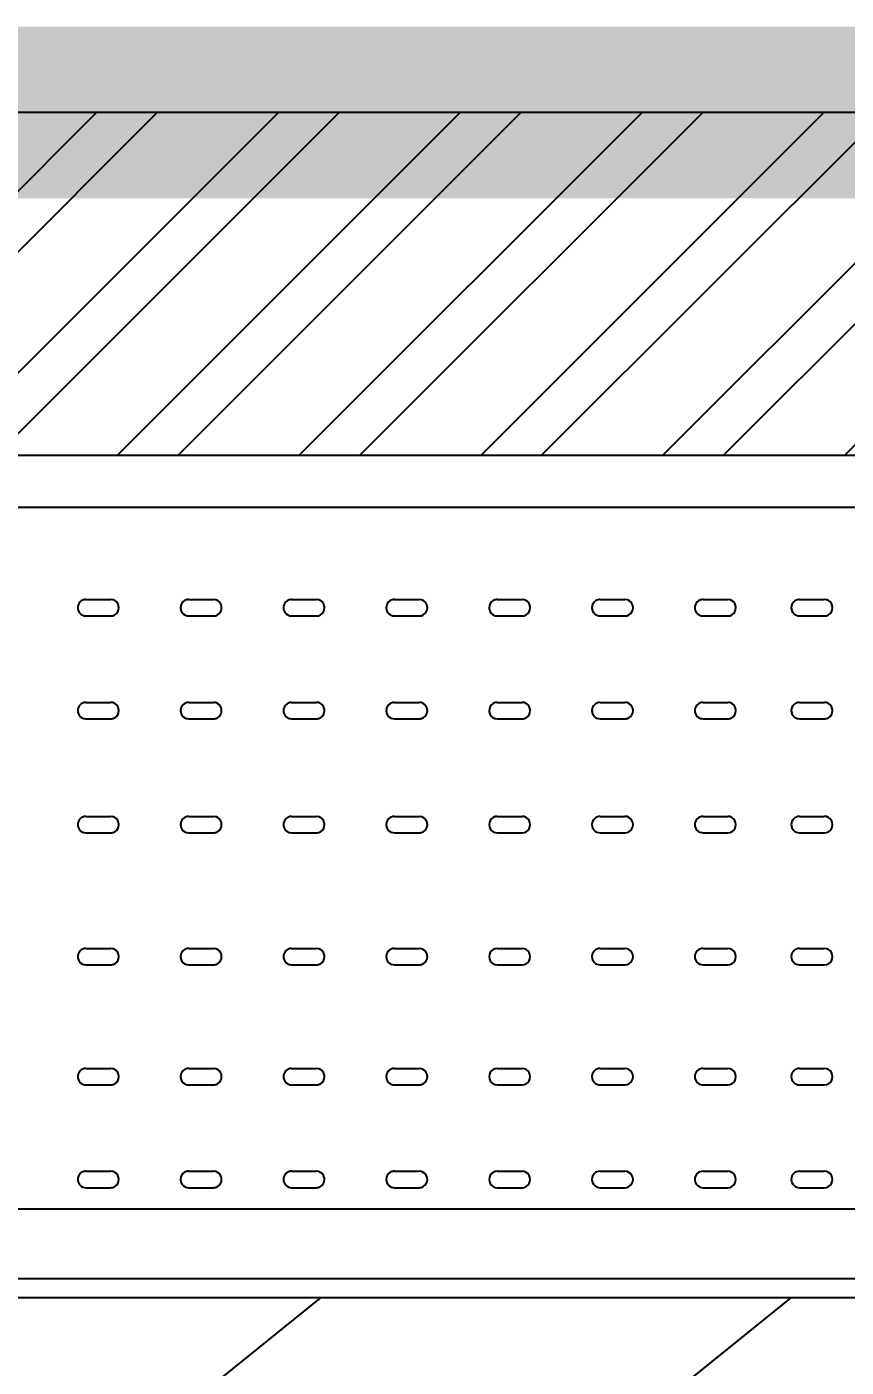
# Model space of a CAD drawing. Extents: x -2975 to 7327, y -1166 to 1029.
# Drawn here: x 397.4 to 445.2, y 864.5 to 942.7 of the extents above; entities that cross this region are included whole.
import ezdxf

# ---------------------------------------------------------------- set-up
doc = ezdxf.new("R2010")
doc.units = 0
doc.header["$PDMODE"] = 34
doc.linetypes.add('XR-Mince$0$Anchor Stor (Ground Floor Plan ) Xref$2$Retail Building ( Ground Floor ) Xref$0$HIDDEN', pattern=[0.375, 0.25, -0.125])
doc.linetypes.add('XR-Mince$0$LOWER LEVEL GROUND FLOOR$0$DASHDOT', pattern=[25.4, 12.7, -6.35, 0, -6.35])
for name, color, linetype in [('E-TEXT-LIGHTING', 7, 'Continuous'), ('HVAC Duct', 5, 'Continuous'), ('M-FIRE FIGHTING-2 INCH', 1, 'Continuous'), ('M-HVAC-BLUE', 5, 'Continuous'), ('XR-Mince$0$D2-03-04 PLAN$0$A-SECT-004L', 8, 'Continuous'), ('XR-Mince$0$EQUIPMENT', 15, 'Continuous'), ('XR-Mince$0$EQUIPMENTS', 15, 'Continuous'), ('XR-Mince$0$fur dashed', 15, 'XR-Mince$0$Anchor Stor (Ground Floor Plan ) Xref$2$Retail Building ( Ground Floor ) Xref$0$HIDDEN'), ('XR-Mince$0$hatch-wall', 8, 'Continuous'), ('XR-Mince$0$lease line', 8, 'Continuous'), ('XR-Mince$0$TAXT', 8, 'Continuous')]:
    doc.layers.add(name, color=color, linetype=linetype)
doc.styles.get("Standard").update_dxf_attribs({"font": 'arial.ttf'})
doc.dimstyles.new('ISO-25', dxfattribs={"dimtxt": 10, "dimasz": 2.5, "dimexe": 1.25, "dimexo": 0.625, "dimtad": 0, "dimtxsty": 'Standard', "dimcen": 2.5, "dimadec": 0, "dimazin": 0, "dimtfac": 1, "dimtix": 1, "dimtmove": 0, "dimatfit": 3, "dimfxl": 1, "dimarcsym": 0})

# ---------------------------------------------------------------- blocks, each defined once
blk = doc.blocks.new('XR-Mince$0$A$C27630E02')
at = {"layer": 'XR-Mince$0$EQUIPMENT'}
for p, q in [((0, 1.2), (0, 0)), ((0.45, 1.2), (0.45, 0)), ((0.05382, 0.52513), (0.05382, 0.51073)), ((0.05382, 0.52513), (0.05382, 0.51073)), ((0.06342, 0.52513), (0.06342, 0.51073)), ((0.06342, 0.52513), (0.06342, 0.51073)), ((0.11382, 0.52513), (0.11382, 0.51073)), ((0.11382, 0.52513), (0.11382, 0.51073)), ((0.12342, 0.52513), (0.12342, 0.51073)), ((0.12342, 0.52513), (0.12342, 0.51073)), ((0.18035, 0.52513), (0.18035, 0.51073)), ((0.18035, 0.52513), (0.18035, 0.51073)), ((0.18995, 0.52513), (0.18995, 0.51073)), ((0.18995, 0.52513), (0.18995, 0.51073)), ((0.25738, 0.52513), (0.25738, 0.51073)), ((0.25738, 0.52513), (0.25738, 0.51073)), ((0.26698, 0.52513), (0.26698, 0.51073)), ((0.26698, 0.52513), (0.26698, 0.51073)), ((0.32742, 0.52513), (0.32742, 0.51073)), ((0.32742, 0.52513), (0.32742, 0.51073)), ((0.33702, 0.52513), (0.33702, 0.51073)), ((0.33702, 0.52513), (0.33702, 0.51073)), ((0.38742, 0.52513), (0.38742, 0.51073)), ((0.38742, 0.52513), (0.38742, 0.51073)), ((0.39702, 0.52513), (0.39702, 0.51073)), ((0.39702, 0.52513), (0.39702, 0.51073)), ((0.05382, 0.46513), (0.05382, 0.45073)), ((0.05382, 0.46513), (0.05382, 0.45073)), ((0.06342, 0.46513), (0.06342, 0.45073)), ((0.06342, 0.46513), (0.06342, 0.45073)), ((0.11382, 0.46513), (0.11382, 0.45073)), ((0.11382, 0.46513), (0.11382, 0.45073)), ((0.12342, 0.46513), (0.12342, 0.45073)), ((0.12342, 0.46513), (0.12342, 0.45073)), ((0.18035, 0.46513), (0.18035, 0.45073)), ((0.18035, 0.46513), (0.18035, 0.45073)), ((0.18995, 0.46513), (0.18995, 0.45073)), ((0.18995, 0.46513), (0.18995, 0.45073)), ((0.25738, 0.46513), (0.25738, 0.45073)), ((0.25738, 0.46513), (0.25738, 0.45073)), ((0.26698, 0.46513), (0.26698, 0.45073)), ((0.26698, 0.46513), (0.26698, 0.45073)), ((0.32742, 0.46513), (0.32742, 0.45073)), ((0.32742, 0.46513), (0.32742, 0.45073)), ((0.33702, 0.46513), (0.33702, 0.45073)), ((0.33702, 0.46513), (0.33702, 0.45073)), ((0.38742, 0.46513), (0.38742, 0.45073)), ((0.38742, 0.46513), (0.38742, 0.45073)), ((0.39702, 0.46513), (0.39702, 0.45073)), ((0.39702, 0.46513), (0.39702, 0.45073)), ((0.05382, 0.40513), (0.05382, 0.39073)), ((0.05382, 0.40513), (0.05382, 0.39073)), ((0.06342, 0.40513), (0.06342, 0.39073)), ((0.06342, 0.40513), (0.06342, 0.39073)), ((0.11382, 0.40513), (0.11382, 0.39073)), ((0.11382, 0.40513), (0.11382, 0.39073)), ((0.12342, 0.40513), (0.12342, 0.39073)), ((0.12342, 0.40513), (0.12342, 0.39073)), ((0.18035, 0.40513), (0.18035, 0.39073)), ((0.18035, 0.40513), (0.18035, 0.39073)), ((0.18995, 0.40513), (0.18995, 0.39073)), ((0.18995, 0.40513), (0.18995, 0.39073)), ((0.25738, 0.40513), (0.25738, 0.39073)), ((0.25738, 0.40513), (0.25738, 0.39073)), ((0.26698, 0.40513), (0.26698, 0.39073)), ((0.26698, 0.40513), (0.26698, 0.39073)), ((0.32742, 0.40513), (0.32742, 0.39073)), ((0.32742, 0.40513), (0.32742, 0.39073)), ((0.33702, 0.40513), (0.33702, 0.39073)), ((0.33702, 0.40513), (0.33702, 0.39073)), ((0.38742, 0.40513), (0.38742, 0.39073)), ((0.38742, 0.40513), (0.38742, 0.39073)), ((0.39702, 0.40513), (0.39702, 0.39073)), ((0.39702, 0.40513), (0.39702, 0.39073)), ((0.05382, 0.34513), (0.05382, 0.33073)), ((0.06342, 0.34513), (0.06342, 0.33073)), ((0.11382, 0.34513), (0.11382, 0.33073)), ((0.12342, 0.34513), (0.12342, 0.33073)), ((0.18035, 0.34513), (0.18035, 0.33073)), ((0.18995, 0.34513), (0.18995, 0.33073)), ((0.25738, 0.34513), (0.25738, 0.33073)), ((0.26698, 0.34513), (0.26698, 0.33073)), ((0.32742, 0.34513), (0.32742, 0.33073)), ((0.33702, 0.34513), (0.33702, 0.33073)), ((0.38742, 0.34513), (0.38742, 0.33073)), ((0.39702, 0.34513), (0.39702, 0.33073)), ((0.05382, 0.28513), (0.05382, 0.27073)), ((0.06342, 0.28513), (0.06342, 0.27073)), ((0.11382, 0.28513), (0.11382, 0.27073)), ((0.12342, 0.28513), (0.12342, 0.27073)), ((0.18035, 0.28513), (0.18035, 0.27073)), ((0.18995, 0.28513), (0.18995, 0.27073)), ((0.25738, 0.28513), (0.25738, 0.27073)), ((0.26698, 0.28513), (0.26698, 0.27073)), ((0.32742, 0.28513), (0.32742, 0.27073)), ((0.33702, 0.28513), (0.33702, 0.27073)), ((0.38742, 0.28513), (0.38742, 0.27073)), ((0.39702, 0.28513), (0.39702, 0.27073)), ((0.05382, 0.22513), (0.05382, 0.21073)), ((0.06342, 0.22513), (0.06342, 0.21073)), ((0.11382, 0.22513), (0.11382, 0.21073)), ((0.12342, 0.22513), (0.12342, 0.21073)), ((0.18035, 0.22513), (0.18035, 0.21073)), ((0.18995, 0.22513), (0.18995, 0.21073)), ((0.25738, 0.22513), (0.25738, 0.21073)), ((0.26698, 0.22513), (0.26698, 0.21073)), ((0.32742, 0.22513), (0.32742, 0.21073)), ((0.33702, 0.22513), (0.33702, 0.21073)), ((0.38742, 0.22513), (0.38742, 0.21073)), ((0.39702, 0.22513), (0.39702, 0.21073)), ((0.05382, 0.16513), (0.05382, 0.15073)), ((0.06342, 0.16513), (0.06342, 0.15073)), ((0.11382, 0.16513), (0.11382, 0.15073)), ((0.12342, 0.16513), (0.12342, 0.15073)), ((0.18035, 0.16513), (0.18035, 0.15073)), ((0.18995, 0.16513), (0.18995, 0.15073)), ((0.25738, 0.16513), (0.25738, 0.15073)), ((0.26698, 0.16513), (0.26698, 0.15073)), ((0.32742, 0.16513), (0.32742, 0.15073)), ((0.33702, 0.16513), (0.33702, 0.15073)), ((0.38742, 0.16513), (0.38742, 0.15073)), ((0.39702, 0.16513), (0.39702, 0.15073)), ((0.05382, 0.10883), (0.05382, 0.09443)), ((0.06342, 0.10883), (0.06342, 0.09443)), ((0.11382, 0.10883), (0.11382, 0.09443)), ((0.12342, 0.10883), (0.12342, 0.09443)), ((0.18035, 0.10883), (0.18035, 0.09443)), ((0.18995, 0.10883), (0.18995, 0.09443)), ((0.25738, 0.10883), (0.25738, 0.09443)), ((0.26698, 0.10883), (0.26698, 0.09443)), ((0.32742, 0.10883), (0.32742, 0.09443)), ((0.33702, 0.10883), (0.33702, 0.09443)), ((0.38742, 0.10883), (0.38742, 0.09443)), ((0.39702, 0.10883), (0.39702, 0.09443))]:
    blk.add_line(p, q, dxfattribs=at)
at = {"layer": 'XR-Mince$0$EQUIPMENT', "extrusion": (0, 0, -1)}
for centre, major_axis, start_param, end_param in [((0.05862, 0.52513), (0.00339, 0.00339), 3.926991, 7.068583), ((0.05862, 0.52513), (0.00339, 0.00339), 3.926991, 7.068583), ((0.11862, 0.52513), (0.00339, 0.00339), 3.926991, 7.068583), ((0.11862, 0.52513), (0.00339, 0.00339), 3.926991, 7.068583), ((0.18515, 0.52513), (0.00339, 0.00339), 3.926991, 7.068583), ((0.18515, 0.52513), (0.00339, 0.00339), 3.926991, 7.068583), ((0.26218, 0.52513), (0.00339, 0.00339), 3.926991, 7.068583), ((0.26218, 0.52513), (0.00339, 0.00339), 3.926991, 7.068583), ((0.33222, 0.52513), (0.00339, 0.00339), 3.926991, 7.068583), ((0.33222, 0.52513), (0.00339, 0.00339), 3.926991, 7.068583), ((0.39222, 0.52513), (0.00339, 0.00339), 3.926991, 7.068583), ((0.39222, 0.52513), (0.00339, 0.00339), 3.926991, 7.068583), ((0.05862, 0.51073), (-0.00339, 0.00339), 2.356194, 5.497787), ((0.05862, 0.51073), (-0.00339, 0.00339), 2.356194, 5.497787), ((0.11862, 0.51073), (-0.00339, 0.00339), 2.356194, 5.497787), ((0.11862, 0.51073), (-0.00339, 0.00339), 2.356194, 5.497787), ((0.18515, 0.51073), (-0.00339, 0.00339), 2.356194, 5.497787), ((0.18515, 0.51073), (-0.00339, 0.00339), 2.356194, 5.497787), ((0.26218, 0.51073), (-0.00339, 0.00339), 2.356194, 5.497787), ((0.26218, 0.51073), (-0.00339, 0.00339), 2.356194, 5.497787), ((0.33222, 0.51073), (-0.00339, 0.00339), 2.356194, 5.497787), ((0.33222, 0.51073), (-0.00339, 0.00339), 2.356194, 5.497787), ((0.39222, 0.51073), (-0.00339, 0.00339), 2.356194, 5.497787), ((0.39222, 0.51073), (-0.00339, 0.00339), 2.356194, 5.497787), ((0.05862, 0.46513), (0.00339, 0.00339), 3.926991, 7.068583), ((0.05862, 0.46513), (0.00339, 0.00339), 3.926991, 7.068583), ((0.11862, 0.46513), (0.00339, 0.00339), 3.926991, 7.068583), ((0.11862, 0.46513), (0.00339, 0.00339), 3.926991, 7.068583), ((0.18515, 0.46513), (0.00339, 0.00339), 3.926991, 7.068583), ((0.18515, 0.46513), (0.00339, 0.00339), 3.926991, 7.068583), ((0.26218, 0.46513), (0.00339, 0.00339), 3.926991, 7.068583), ((0.26218, 0.46513), (0.00339, 0.00339), 3.926991, 7.068583), ((0.33222, 0.46513), (0.00339, 0.00339), 3.926991, 7.068583), ((0.33222, 0.46513), (0.00339, 0.00339), 3.926991, 7.068583), ((0.39222, 0.46513), (0.00339, 0.00339), 3.926991, 7.068583), ((0.39222, 0.46513), (0.00339, 0.00339), 3.926991, 7.068583), ((0.05862, 0.45073), (-0.00339, 0.00339), 2.356194, 5.497787), ((0.05862, 0.45073), (-0.00339, 0.00339), 2.356194, 5.497787), ((0.11862, 0.45073), (-0.00339, 0.00339), 2.356194, 5.497787), ((0.11862, 0.45073), (-0.00339, 0.00339), 2.356194, 5.497787), ((0.18515, 0.45073), (-0.00339, 0.00339), 2.356194, 5.497787), ((0.18515, 0.45073), (-0.00339, 0.00339), 2.356194, 5.497787), ((0.26218, 0.45073), (-0.00339, 0.00339), 2.356194, 5.497787), ((0.26218, 0.45073), (-0.00339, 0.00339), 2.356194, 5.497787), ((0.33222, 0.45073), (-0.00339, 0.00339), 2.356194, 5.497787), ((0.33222, 0.45073), (-0.00339, 0.00339), 2.356194, 5.497787), ((0.39222, 0.45073), (-0.00339, 0.00339), 2.356194, 5.497787), ((0.39222, 0.45073), (-0.00339, 0.00339), 2.356194, 5.497787), ((0.05862, 0.40513), (0.00339, 0.00339), 3.926991, 7.068583), ((0.05862, 0.40513), (0.00339, 0.00339), 3.926991, 7.068583), ((0.11862, 0.40513), (0.00339, 0.00339), 3.926991, 7.068583), ((0.11862, 0.40513), (0.00339, 0.00339), 3.926991, 7.068583), ((0.18515, 0.40513), (0.00339, 0.00339), 3.926991, 7.068583), ((0.18515, 0.40513), (0.00339, 0.00339), 3.926991, 7.068583), ((0.26218, 0.40513), (0.00339, 0.00339), 3.926991, 7.068583), ((0.26218, 0.40513), (0.00339, 0.00339), 3.926991, 7.068583), ((0.33222, 0.40513), (0.00339, 0.00339), 3.926991, 7.068583), ((0.33222, 0.40513), (0.00339, 0.00339), 3.926991, 7.068583), ((0.39222, 0.40513), (0.00339, 0.00339), 3.926991, 7.068583), ((0.39222, 0.40513), (0.00339, 0.00339), 3.926991, 7.068583), ((0.05862, 0.39073), (0.00339, 0.00339), 0.785398, 3.926991), ((0.05862, 0.39073), (0.00339, 0.00339), 0.785398, 3.926991), ((0.11862, 0.39073), (0.00339, 0.00339), 0.785398, 3.926991), ((0.11862, 0.39073), (0.00339, 0.00339), 0.785398, 3.926991), ((0.18515, 0.39073), (0.00339, 0.00339), 0.785398, 3.926991), ((0.18515, 0.39073), (0.00339, 0.00339), 0.785398, 3.926991), ((0.26218, 0.39073), (0.00339, 0.00339), 0.785398, 3.926991), ((0.26218, 0.39073), (0.00339, 0.00339), 0.785398, 3.926991), ((0.33222, 0.39073), (0.00339, 0.00339), 0.785398, 3.926991), ((0.33222, 0.39073), (0.00339, 0.00339), 0.785398, 3.926991), ((0.39222, 0.39073), (0.00339, 0.00339), 0.785398, 3.926991), ((0.39222, 0.39073), (0.00339, 0.00339), 0.785398, 3.926991), ((0.05862, 0.34513), (0.00339, 0.00339), 3.926991, 7.068583), ((0.11862, 0.34513), (0.00339, 0.00339), 3.926991, 7.068583), ((0.18515, 0.34513), (0.00339, 0.00339), 3.926991, 7.068583), ((0.26218, 0.34513), (0.00339, 0.00339), 3.926991, 7.068583), ((0.33222, 0.34513), (0.00339, 0.00339), 3.926991, 7.068583), ((0.39222, 0.34513), (0.00339, 0.00339), 3.926991, 7.068583), ((0.05862, 0.33073), (0.00339, 0.00339), 0.785398, 3.926991), ((0.11862, 0.33073), (0.00339, 0.00339), 0.785398, 3.926991), ((0.18515, 0.33073), (0.00339, 0.00339), 0.785398, 3.926991), ((0.26218, 0.33073), (0.00339, 0.00339), 0.785398, 3.926991), ((0.33222, 0.33073), (0.00339, 0.00339), 0.785398, 3.926991), ((0.39222, 0.33073), (0.00339, 0.00339), 0.785398, 3.926991), ((0.05862, 0.28513), (-0.00339, 0.00339), 5.497787, 8.63938), ((0.11862, 0.28513), (-0.00339, 0.00339), 5.497787, 8.63938), ((0.18515, 0.28513), (-0.00339, 0.00339), 5.497787, 8.63938), ((0.26218, 0.28513), (-0.00339, 0.00339), 5.497787, 8.63938), ((0.33222, 0.28513), (-0.00339, 0.00339), 5.497787, 8.63938), ((0.39222, 0.28513), (-0.00339, 0.00339), 5.497787, 8.63938), ((0.05862, 0.27073), (-0.00339, 0.00339), 2.356194, 5.497787), ((0.11862, 0.27073), (-0.00339, 0.00339), 2.356194, 5.497787), ((0.18515, 0.27073), (-0.00339, 0.00339), 2.356194, 5.497787), ((0.26218, 0.27073), (-0.00339, 0.00339), 2.356194, 5.497787), ((0.33222, 0.27073), (-0.00339, 0.00339), 2.356194, 5.497787), ((0.39222, 0.27073), (-0.00339, 0.00339), 2.356194, 5.497787), ((0.05862, 0.22513), (0.00339, 0.00339), 3.926991, 7.068583), ((0.11862, 0.22513), (0.00339, 0.00339), 3.926991, 7.068583), ((0.18515, 0.22513), (0.00339, 0.00339), 3.926991, 7.068583), ((0.26218, 0.22513), (0.00339, 0.00339), 3.926991, 7.068583), ((0.33222, 0.22513), (0.00339, 0.00339), 3.926991, 7.068583), ((0.39222, 0.22513), (0.00339, 0.00339), 3.926991, 7.068583), ((0.05862, 0.21073), (0.00339, 0.00339), 0.785398, 3.926991), ((0.11862, 0.21073), (0.00339, 0.00339), 0.785398, 3.926991), ((0.18515, 0.21073), (0.00339, 0.00339), 0.785398, 3.926991), ((0.26218, 0.21073), (0.00339, 0.00339), 0.785398, 3.926991), ((0.33222, 0.21073), (0.00339, 0.00339), 0.785398, 3.926991), ((0.39222, 0.21073), (0.00339, 0.00339), 0.785398, 3.926991), ((0.05862, 0.16513), (0.00339, 0.00339), 3.926991, 7.068583), ((0.11862, 0.16513), (0.00339, 0.00339), 3.926991, 7.068583), ((0.18515, 0.16513), (0.00339, 0.00339), 3.926991, 7.068583), ((0.26218, 0.16513), (0.00339, 0.00339), 3.926991, 7.068583), ((0.33222, 0.16513), (0.00339, 0.00339), 3.926991, 7.068583), ((0.39222, 0.16513), (0.00339, 0.00339), 3.926991, 7.068583), ((0.05862, 0.15073), (0.00339, 0.00339), 0.785398, 3.926991), ((0.11862, 0.15073), (0.00339, 0.00339), 0.785398, 3.926991), ((0.18515, 0.15073), (0.00339, 0.00339), 0.785398, 3.926991), ((0.26218, 0.15073), (0.00339, 0.00339), 0.785398, 3.926991), ((0.33222, 0.15073), (0.00339, 0.00339), 0.785398, 3.926991), ((0.39222, 0.15073), (0.00339, 0.00339), 0.785398, 3.926991), ((0.05862, 0.10883), (0.00339, 0.00339), 3.926991, 7.068583), ((0.11862, 0.10883), (0.00339, 0.00339), 3.926991, 7.068583), ((0.18515, 0.10883), (0.00339, 0.00339), 3.926991, 7.068583), ((0.26218, 0.10883), (0.00339, 0.00339), 3.926991, 7.068583), ((0.33222, 0.10883), (0.00339, 0.00339), 3.926991, 7.068583), ((0.39222, 0.10883), (0.00339, 0.00339), 3.926991, 7.068583), ((0.05862, 0.09443), (0.00339, 0.00339), 0.785398, 3.926991), ((0.11862, 0.09443), (0.00339, 0.00339), 0.785398, 3.926991), ((0.18515, 0.09443), (0.00339, 0.00339), 0.785398, 3.926991), ((0.26218, 0.09443), (0.00339, 0.00339), 0.785398, 3.926991), ((0.33222, 0.09443), (0.00339, 0.00339), 0.785398, 3.926991), ((0.39222, 0.09443), (0.00339, 0.00339), 0.785398, 3.926991)]:
    blk.add_ellipse(centre, major_axis=major_axis, ratio=1, start_param=start_param, end_param=end_param, dxfattribs=at)
blk = doc.blocks.new('XR-Mince$0$Equipment')
at = {"layer": 'XR-Mince$0$EQUIPMENTS', "linetype": 'ByBlock'}
for p, q in [((424.861, 896.643, 0), (426.301, 896.643, 0)), ((430.861, 896.643, 0), (432.301, 896.643, 0)), ((436.861, 896.643, 0), (438.301, 896.643, 0)), ((442.491, 896.643, 0), (443.931, 896.643, 0)), ((424.861, 895.683, 0), (426.301, 895.683, 0)), ((430.861, 895.683, 0), (432.301, 895.683, 0)), ((436.861, 895.683, 0), (438.301, 895.683, 0)), ((442.491, 895.683, 0), (443.931, 895.683, 0)), ((424.861, 888.939, 0), (426.301, 888.939, 0)), ((430.861, 888.939, 0), (432.301, 888.939, 0)), ((436.861, 888.939, 0), (438.301, 888.939, 0)), ((442.491, 888.939, 0), (443.931, 888.939, 0)), ((424.861, 887.979, 0), (426.301, 887.979, 0)), ((430.861, 887.979, 0), (432.301, 887.979, 0)), ((436.861, 887.979, 0), (438.301, 887.979, 0)), ((442.491, 887.979, 0), (443.931, 887.979, 0)), ((424.861, 881.935, 0), (426.301, 881.935, 0)), ((430.861, 881.935, 0), (432.301, 881.935, 0)), ((436.861, 881.935, 0), (438.301, 881.935, 0)), ((442.491, 881.935, 0), (443.931, 881.935, 0)), ((424.861, 880.975, 0), (426.301, 880.975, 0)), ((430.861, 880.975, 0), (432.301, 880.975, 0)), ((436.861, 880.975, 0), (438.301, 880.975, 0)), ((442.491, 880.975, 0), (443.931, 880.975, 0)), ((424.861, 875.935, 0), (426.301, 875.935, 0)), ((430.861, 875.935, 0), (432.301, 875.935, 0)), ((436.861, 875.935, 0), (438.301, 875.935, 0)), ((442.491, 875.935, 0), (443.931, 875.935, 0)), ((424.861, 874.975, 0), (426.301, 874.975, 0)), ((430.861, 874.975, 0), (432.301, 874.975, 0)), ((436.861, 874.975, 0), (438.301, 874.975, 0)), ((442.491, 874.975, 0), (443.931, 874.975, 0)), ((333.374, 869.677, 0), (453.374, 869.677, 0))]:
    blk.add_line(p, q, dxfattribs=at)
for centre, major_axis, start_param, end_param in [((424.861, 896.163, 0), (-0.339, 0.339), 5.497787, 8.63938), ((426.301, 896.163, 0), (-0.339, 0.339), 2.356194, 5.497787), ((430.861, 896.163, 0), (-0.339, -0.339), 3.926991, 7.068583), ((432.301, 896.163, 0), (-0.339, -0.339), 0.785398, 3.926991), ((436.861, 896.163, 0), (-0.339, -0.339), 3.926991, 7.068583), ((438.301, 896.163, 0), (-0.339, -0.339), 0.785398, 3.926991), ((442.491, 896.163, 0), (-0.339, -0.339), 3.926991, 7.068583), ((443.931, 896.163, 0), (-0.339, -0.339), 0.785398, 3.926991), ((424.861, 888.459, 0), (-0.339, 0.339), 5.497787, 8.63938), ((426.301, 888.459, 0), (-0.339, 0.339), 2.356194, 5.497787), ((430.861, 888.459, 0), (-0.339, -0.339), 3.926991, 7.068583), ((432.301, 888.459, 0), (-0.339, -0.339), 0.785398, 3.926991), ((436.861, 888.459, 0), (-0.339, -0.339), 3.926991, 7.068583), ((438.301, 888.459, 0), (-0.339, -0.339), 0.785398, 3.926991), ((442.491, 888.459, 0), (-0.339, -0.339), 3.926991, 7.068583), ((443.931, 888.459, 0), (-0.339, -0.339), 0.785398, 3.926991), ((424.861, 881.455, 0), (-0.339, 0.339), 5.497787, 8.63938), ((426.301, 881.455, 0), (-0.339, 0.339), 2.356194, 5.497787), ((430.861, 881.455, 0), (-0.339, -0.339), 3.926991, 7.068583), ((432.301, 881.455, 0), (-0.339, -0.339), 0.785398, 3.926991), ((436.861, 881.455, 0), (-0.339, -0.339), 3.926991, 7.068583), ((438.301, 881.455, 0), (-0.339, -0.339), 0.785398, 3.926991), ((442.491, 881.455, 0), (-0.339, -0.339), 3.926991, 7.068583), ((443.931, 881.455, 0), (-0.339, -0.339), 0.785398, 3.926991), ((424.861, 875.455, 0), (-0.339, 0.339), 5.497787, 8.63938), ((426.301, 875.455, 0), (-0.339, 0.339), 2.356194, 5.497787), ((430.861, 875.455, 0), (-0.339, -0.339), 3.926991, 7.068583), ((432.301, 875.455, 0), (-0.339, -0.339), 0.785398, 3.926991), ((436.861, 875.455, 0), (-0.339, -0.339), 3.926991, 7.068583), ((438.301, 875.455, 0), (-0.339, -0.339), 0.785398, 3.926991), ((442.491, 875.455, 0), (-0.339, -0.339), 3.926991, 7.068583), ((443.931, 875.455, 0), (-0.339, -0.339), 0.785398, 3.926991)]:
    blk.add_ellipse(centre, major_axis=major_axis, ratio=1, start_param=start_param, end_param=end_param, dxfattribs=at)
at = {"layer": 'XR-Mince$0$EQUIPMENTS', "linetype": 'ByBlock', "xscale": -99.99999999999997, "yscale": 99.99999999999997, "zscale": 100, "rotation": 89.99999999999905}
blk.add_blockref('XR-Mince$0$A$C27630E02', (453.374, 914.677, 0), dxfattribs=at)
blk = doc.blocks.new('XR-Mince')
at = {"layer": 'XR-Mince$0$hatch-wall', "ltscale": 100}
h = blk.add_hatch(dxfattribs=at)
h.set_pattern_fill('ANSI32', color=256, scale=20, style=0)
h.set_pattern_definition([(45, (8569.7315, 21091.42), (-5.3033009, 5.3033009), []), (45, (8573.267, 21091.42), (-5.3033009, 5.3033009), [])])
h.paths.add_polyline_path([(826.027, 917.714), (826.027, 937.714), (-54.973, 937.714), (-54.973, 937.714), (-74.973, 937.714), (-74.973, -352.286), (-97.473, -352.286), (-97.473, -372.286), (-74.973, -372.286), (-54.973, -372.286), (75.027, -372.286), (75.027, 352.714), (55.027, 352.714), (55.027, -352.286), (-54.973, -352.286), (-55.237, 352.629), (55.027, 352.629), (55.027, 372.629), (-54.973, 372.629), (-54.973, 917.714)])
h.paths.add_polyline_path([(946.027, 874.364), (966.027, 874.364), (975.027, 874.364), (975.027, 894.364), (966.027, 894.364), (966.027, 937.714), (946.027, 937.714)])
at = {"layer": 'XR-Mince$0$D2-03-04 PLAN$0$A-SECT-004L', "ltscale": 0.25}
for p, q in [((846.027, 937.714), (-74.973, 937.714)), ((846.027, 937.714), (-74.973, 937.714)), ((-54.973, 917.714), (826.027, 917.714)), ((-54.973, 917.714), (826.027, 917.714))]:
    blk.add_line(p, q, dxfattribs=at)
at = {"layer": 'XR-Mince$0$fur dashed'}
for p, q in [((333.374, 914.677, 0), (453.374, 914.677, 0)), ((400.861, 909.295, 0), (402.301, 909.295, 0)), ((400.861, 909.295, 0), (402.301, 909.295, 0)), ((406.861, 909.295, 0), (408.301, 909.295, 0)), ((406.861, 909.295, 0), (408.301, 909.295, 0)), ((412.861, 909.295, 0), (414.301, 909.295, 0)), ((412.861, 909.295, 0), (414.301, 909.295, 0)), ((418.861, 909.295, 0), (420.301, 909.295, 0)), ((424.861, 909.295, 0), (426.301, 909.295, 0)), ((430.861, 909.295, 0), (432.301, 909.295, 0)), ((436.861, 909.295, 0), (438.301, 909.295, 0)), ((442.491, 909.295, 0), (443.931, 909.295, 0)), ((400.861, 908.335, 0), (402.301, 908.335, 0)), ((400.861, 908.335, 0), (402.301, 908.335, 0)), ((406.861, 908.335, 0), (408.301, 908.335, 0)), ((406.861, 908.335, 0), (408.301, 908.335, 0)), ((412.861, 908.335, 0), (414.301, 908.335, 0)), ((412.861, 908.335, 0), (414.301, 908.335, 0)), ((418.861, 908.335, 0), (420.301, 908.335, 0)), ((424.861, 908.335, 0), (426.301, 908.335, 0)), ((430.861, 908.335, 0), (432.301, 908.335, 0)), ((436.861, 908.335, 0), (438.301, 908.335, 0)), ((442.491, 908.335, 0), (443.931, 908.335, 0)), ((400.861, 903.295, 0), (402.301, 903.295, 0)), ((400.861, 903.295, 0), (402.301, 903.295, 0)), ((406.861, 903.295, 0), (408.301, 903.295, 0)), ((406.861, 903.295, 0), (408.301, 903.295, 0)), ((412.861, 903.295, 0), (414.301, 903.295, 0)), ((412.861, 903.295, 0), (414.301, 903.295, 0)), ((418.861, 903.295, 0), (420.301, 903.295, 0)), ((424.861, 903.295, 0), (426.301, 903.295, 0)), ((430.861, 903.295, 0), (432.301, 903.295, 0)), ((436.861, 903.295, 0), (438.301, 903.295, 0)), ((442.491, 903.295, 0), (443.931, 903.295, 0)), ((400.861, 902.335, 0), (402.301, 902.335, 0)), ((400.861, 902.335, 0), (402.301, 902.335, 0)), ((406.861, 902.335, 0), (408.301, 902.335, 0)), ((406.861, 902.335, 0), (408.301, 902.335, 0)), ((412.861, 902.335, 0), (414.301, 902.335, 0)), ((412.861, 902.335, 0), (414.301, 902.335, 0)), ((418.861, 902.335, 0), (420.301, 902.335, 0)), ((424.861, 902.335, 0), (426.301, 902.335, 0)), ((430.861, 902.335, 0), (432.301, 902.335, 0)), ((436.861, 902.335, 0), (438.301, 902.335, 0)), ((442.491, 902.335, 0), (443.931, 902.335, 0)), ((400.861, 896.643, 0), (402.301, 896.643, 0)), ((400.861, 896.643, 0), (402.301, 896.643, 0)), ((406.861, 896.643, 0), (408.301, 896.643, 0)), ((406.861, 896.643, 0), (408.301, 896.643, 0)), ((412.861, 896.643, 0), (414.301, 896.643, 0)), ((412.861, 896.643, 0), (414.301, 896.643, 0)), ((418.861, 896.643, 0), (420.301, 896.643, 0)), ((400.861, 895.683, 0), (402.301, 895.683, 0)), ((400.861, 895.683, 0), (402.301, 895.683, 0)), ((406.861, 895.683, 0), (408.301, 895.683, 0)), ((406.861, 895.683, 0), (408.301, 895.683, 0)), ((412.861, 895.683, 0), (414.301, 895.683, 0)), ((412.861, 895.683, 0), (414.301, 895.683, 0)), ((418.861, 895.683, 0), (420.301, 895.683, 0)), ((400.861, 888.939, 0), (402.301, 888.939, 0)), ((400.861, 888.939, 0), (402.301, 888.939, 0)), ((406.861, 888.939, 0), (408.301, 888.939, 0)), ((406.861, 888.939, 0), (408.301, 888.939, 0)), ((412.861, 888.939, 0), (414.301, 888.939, 0)), ((412.861, 888.939, 0), (414.301, 888.939, 0)), ((418.861, 888.939, 0), (420.301, 888.939, 0)), ((400.861, 887.979, 0), (402.301, 887.979, 0)), ((400.861, 887.979, 0), (402.301, 887.979, 0)), ((406.861, 887.979, 0), (408.301, 887.979, 0)), ((406.861, 887.979, 0), (408.301, 887.979, 0)), ((412.861, 887.979, 0), (414.301, 887.979, 0)), ((412.861, 887.979, 0), (414.301, 887.979, 0)), ((418.861, 887.979, 0), (420.301, 887.979, 0)), ((400.861, 881.935, 0), (402.301, 881.935, 0)), ((400.861, 881.935, 0), (402.301, 881.935, 0)), ((406.861, 881.935, 0), (408.301, 881.935, 0)), ((406.861, 881.935, 0), (408.301, 881.935, 0)), ((412.861, 881.935, 0), (414.301, 881.935, 0)), ((412.861, 881.935, 0), (414.301, 881.935, 0)), ((418.861, 881.935, 0), (420.301, 881.935, 0)), ((400.861, 880.975, 0), (402.301, 880.975, 0)), ((400.861, 880.975, 0), (402.301, 880.975, 0)), ((406.861, 880.975, 0), (408.301, 880.975, 0)), ((406.861, 880.975, 0), (408.301, 880.975, 0)), ((412.861, 880.975, 0), (414.301, 880.975, 0)), ((412.861, 880.975, 0), (414.301, 880.975, 0)), ((418.861, 880.975, 0), (420.301, 880.975, 0)), ((400.861, 875.935, 0), (402.301, 875.935, 0)), ((400.861, 875.935, 0), (402.301, 875.935, 0)), ((406.861, 875.935, 0), (408.301, 875.935, 0)), ((406.861, 875.935, 0), (408.301, 875.935, 0)), ((412.861, 875.935, 0), (414.301, 875.935, 0)), ((412.861, 875.935, 0), (414.301, 875.935, 0)), ((418.861, 875.935, 0), (420.301, 875.935, 0)), ((400.861, 874.975, 0), (402.301, 874.975, 0)), ((400.861, 874.975, 0), (402.301, 874.975, 0)), ((406.861, 874.975, 0), (408.301, 874.975, 0)), ((406.861, 874.975, 0), (408.301, 874.975, 0)), ((412.861, 874.975, 0), (414.301, 874.975, 0)), ((412.861, 874.975, 0), (414.301, 874.975, 0)), ((418.861, 874.975, 0), (420.301, 874.975, 0))]:
    blk.add_line(p, q, dxfattribs=at)
for centre, major_axis, start_param, end_param in [((400.861, 908.815, 0), (-0.339, -0.339), 3.926991, 7.068583), ((400.861, 908.815, 0), (-0.339, -0.339), 3.926991, 7.068583), ((402.301, 908.815, 0), (-0.339, 0.339), 2.356194, 5.497787), ((402.301, 908.815, 0), (-0.339, 0.339), 2.356194, 5.497787), ((406.861, 908.815, 0), (-0.339, -0.339), 3.926991, 7.068583), ((406.861, 908.815, 0), (-0.339, -0.339), 3.926991, 7.068583), ((408.301, 908.815, 0), (-0.339, 0.339), 2.356194, 5.497787), ((408.301, 908.815, 0), (-0.339, 0.339), 2.356194, 5.497787), ((412.861, 908.815, 0), (-0.339, -0.339), 3.926991, 7.068583), ((412.861, 908.815, 0), (-0.339, -0.339), 3.926991, 7.068583), ((414.301, 908.815, 0), (-0.339, -0.339), 0.785398, 3.926991), ((414.301, 908.815, 0), (-0.339, -0.339), 0.785398, 3.926991), ((418.861, 908.815, 0), (-0.339, -0.339), 3.926991, 7.068583), ((420.301, 908.815, 0), (-0.339, -0.339), 0.785398, 3.926991), ((424.861, 908.815, 0), (-0.339, 0.339), 5.497787, 8.63938), ((426.301, 908.815, 0), (-0.339, 0.339), 2.356194, 5.497787), ((430.861, 908.815, 0), (-0.339, -0.339), 3.926991, 7.068583), ((432.301, 908.815, 0), (-0.339, -0.339), 0.785398, 3.926991), ((436.861, 908.815, 0), (-0.339, -0.339), 3.926991, 7.068583), ((438.301, 908.815, 0), (-0.339, -0.339), 0.785398, 3.926991), ((442.491, 908.815, 0), (-0.339, -0.339), 3.926991, 7.068583), ((443.931, 908.815, 0), (-0.339, -0.339), 0.785398, 3.926991), ((400.861, 902.815, 0), (-0.339, -0.339), 3.926991, 7.068583), ((400.861, 902.815, 0), (-0.339, -0.339), 3.926991, 7.068583), ((402.301, 902.815, 0), (-0.339, 0.339), 2.356194, 5.497787), ((402.301, 902.815, 0), (-0.339, 0.339), 2.356194, 5.497787), ((406.861, 902.815, 0), (-0.339, -0.339), 3.926991, 7.068583), ((406.861, 902.815, 0), (-0.339, -0.339), 3.926991, 7.068583), ((408.301, 902.815, 0), (-0.339, 0.339), 2.356194, 5.497787), ((408.301, 902.815, 0), (-0.339, 0.339), 2.356194, 5.497787), ((412.861, 902.815, 0), (-0.339, -0.339), 3.926991, 7.068583), ((412.861, 902.815, 0), (-0.339, -0.339), 3.926991, 7.068583), ((414.301, 902.815, 0), (-0.339, -0.339), 0.785398, 3.926991), ((414.301, 902.815, 0), (-0.339, -0.339), 0.785398, 3.926991), ((418.861, 902.815, 0), (-0.339, -0.339), 3.926991, 7.068583), ((420.301, 902.815, 0), (-0.339, -0.339), 0.785398, 3.926991), ((424.861, 902.815, 0), (-0.339, 0.339), 5.497787, 8.63938), ((426.301, 902.815, 0), (-0.339, 0.339), 2.356194, 5.497787), ((430.861, 902.815, 0), (-0.339, -0.339), 3.926991, 7.068583), ((432.301, 902.815, 0), (-0.339, -0.339), 0.785398, 3.926991), ((436.861, 902.815, 0), (-0.339, -0.339), 3.926991, 7.068583), ((438.301, 902.815, 0), (-0.339, -0.339), 0.785398, 3.926991), ((442.491, 902.815, 0), (-0.339, -0.339), 3.926991, 7.068583), ((443.931, 902.815, 0), (-0.339, -0.339), 0.785398, 3.926991), ((400.861, 896.163, 0), (-0.339, -0.339), 3.926991, 7.068583), ((400.861, 896.163, 0), (-0.339, -0.339), 3.926991, 7.068583), ((402.301, 896.163, 0), (-0.339, 0.339), 2.356194, 5.497787), ((402.301, 896.163, 0), (-0.339, 0.339), 2.356194, 5.497787), ((406.861, 896.163, 0), (-0.339, -0.339), 3.926991, 7.068583), ((406.861, 896.163, 0), (-0.339, -0.339), 3.926991, 7.068583), ((408.301, 896.163, 0), (-0.339, 0.339), 2.356194, 5.497787), ((408.301, 896.163, 0), (-0.339, 0.339), 2.356194, 5.497787), ((412.861, 896.163, 0), (-0.339, -0.339), 3.926991, 7.068583), ((412.861, 896.163, 0), (-0.339, -0.339), 3.926991, 7.068583), ((414.301, 896.163, 0), (-0.339, -0.339), 0.785398, 3.926991), ((414.301, 896.163, 0), (-0.339, -0.339), 0.785398, 3.926991), ((418.861, 896.163, 0), (-0.339, -0.339), 3.926991, 7.068583), ((420.301, 896.163, 0), (-0.339, -0.339), 0.785398, 3.926991), ((400.861, 888.459, 0), (-0.339, -0.339), 3.926991, 7.068583), ((400.861, 888.459, 0), (-0.339, -0.339), 3.926991, 7.068583), ((402.301, 888.459, 0), (-0.339, 0.339), 2.356194, 5.497787), ((402.301, 888.459, 0), (-0.339, 0.339), 2.356194, 5.497787), ((406.861, 888.459, 0), (-0.339, -0.339), 3.926991, 7.068583), ((406.861, 888.459, 0), (-0.339, -0.339), 3.926991, 7.068583), ((408.301, 888.459, 0), (-0.339, 0.339), 2.356194, 5.497787), ((408.301, 888.459, 0), (-0.339, 0.339), 2.356194, 5.497787), ((412.861, 888.459, 0), (-0.339, -0.339), 3.926991, 7.068583), ((412.861, 888.459, 0), (-0.339, -0.339), 3.926991, 7.068583), ((414.301, 888.459, 0), (-0.339, -0.339), 0.785398, 3.926991), ((414.301, 888.459, 0), (-0.339, -0.339), 0.785398, 3.926991), ((418.861, 888.459, 0), (-0.339, -0.339), 3.926991, 7.068583), ((420.301, 888.459, 0), (-0.339, -0.339), 0.785398, 3.926991), ((400.861, 881.455, 0), (-0.339, -0.339), 3.926991, 7.068583), ((400.861, 881.455, 0), (-0.339, -0.339), 3.926991, 7.068583), ((402.301, 881.455, 0), (-0.339, 0.339), 2.356194, 5.497787), ((402.301, 881.455, 0), (-0.339, 0.339), 2.356194, 5.497787), ((406.861, 881.455, 0), (-0.339, -0.339), 3.926991, 7.068583), ((406.861, 881.455, 0), (-0.339, -0.339), 3.926991, 7.068583), ((408.301, 881.455, 0), (-0.339, 0.339), 2.356194, 5.497787), ((408.301, 881.455, 0), (-0.339, 0.339), 2.356194, 5.497787), ((412.861, 881.455, 0), (-0.339, -0.339), 3.926991, 7.068583), ((412.861, 881.455, 0), (-0.339, -0.339), 3.926991, 7.068583), ((414.301, 881.455, 0), (-0.339, -0.339), 0.785398, 3.926991), ((414.301, 881.455, 0), (-0.339, -0.339), 0.785398, 3.926991), ((418.861, 881.455, 0), (-0.339, -0.339), 3.926991, 7.068583), ((420.301, 881.455, 0), (-0.339, -0.339), 0.785398, 3.926991), ((400.861, 875.455, 0), (-0.339, -0.339), 3.926991, 7.068583), ((400.861, 875.455, 0), (-0.339, -0.339), 3.926991, 7.068583), ((402.301, 875.455, 0), (-0.339, 0.339), 2.356194, 5.497787), ((402.301, 875.455, 0), (-0.339, 0.339), 2.356194, 5.497787), ((406.861, 875.455, 0), (-0.339, -0.339), 3.926991, 7.068583), ((406.861, 875.455, 0), (-0.339, -0.339), 3.926991, 7.068583), ((408.301, 875.455, 0), (-0.339, 0.339), 2.356194, 5.497787), ((408.301, 875.455, 0), (-0.339, 0.339), 2.356194, 5.497787), ((412.861, 875.455, 0), (-0.339, -0.339), 3.926991, 7.068583), ((412.861, 875.455, 0), (-0.339, -0.339), 3.926991, 7.068583), ((414.301, 875.455, 0), (-0.339, -0.339), 0.785398, 3.926991), ((414.301, 875.455, 0), (-0.339, -0.339), 0.785398, 3.926991), ((418.861, 875.455, 0), (-0.339, -0.339), 3.926991, 7.068583), ((420.301, 875.455, 0), (-0.339, -0.339), 0.785398, 3.926991)]:
    blk.add_ellipse(centre, major_axis=major_axis, ratio=1, start_param=start_param, end_param=end_param, dxfattribs=at)
at = {"layer": 'XR-Mince$0$lease line', "linetype": 'XR-Mince$0$LOWER LEVEL GROUND FLOOR$0$DASHDOT', "ltscale": 0.5, "const_width": 10}
blk.add_lwpolyline([(-83.778, -1117.786), (-83.778, -352.286), (-74.973, -352.286), (-74.973, 937.714), (846.027, 937.715), (846.53, 894.314), (1185.027, 894.725), (1185.027, -1117.786), (-83.778, -1117.786)], dxfattribs=at)
at = {"layer": 'XR-Mince$0$TAXT'}
blk.add_blockref('XR-Mince$0$Equipment', (0, 0), dxfattribs=at)
blk = doc.blocks.new('*D80')
at = {"layer": 'Defpoints', "color": 0, "transparency": 16777216}
for p in [(378.461, 917.714), (478.36, 917.714), (486.522, 773.237)]:
    blk.add_point(p, dxfattribs=at)
at = {"layer": 'M-FIRE FIGHTING-2 INCH', "color": 0, "lineweight": -2, "transparency": 16777216}
for p, q in [((379.086, 917.714), (479.61, 917.714)), ((478.36, 915.214), (478.36, 866.397)), ((478.36, 775.737), (478.36, 824.554)), ((485.897, 773.237), (477.11, 773.237))]:
    blk.add_line(p, q, dxfattribs=at)
at = {"layer": 'M-FIRE FIGHTING-2 INCH', "color": 0, "transparency": 16777216}
for points in [[(477.943, 915.214), (478.776, 915.214), (478.36, 917.714)], [(477.943, 775.737), (478.776, 775.737), (478.36, 773.237)]]:
    blk.add_solid(points, dxfattribs=at)
at = {"layer": 'M-FIRE FIGHTING-2 INCH', "color": 0, "transparency": 16777216, "insert": (478.36, 845.476), "char_height": 10, "attachment_point": 5, "rotation": 90}
blk.add_mtext('144,48', dxfattribs=at)
blk = doc.blocks.new('pf')
at = {"layer": 'HVAC Duct', "color": 2}
for p, q in [((431.54422, -31.04912), (432.37305, -31.71788)), ((431.86272, -31.04912), (432.69155, -31.71788)), ((430.56418, -31.71788), (433.97128, -31.71788)), ((430.56418, -31.77788), (433.97128, -31.77788))]:
    blk.add_line(p, q, dxfattribs=at)

msp = doc.modelspace()

# ---------------------------------------------------------------- block references
at = {"layer": 'E-TEXT-LIGHTING'}
msp.add_blockref('XR-Mince', (0, 0), dxfattribs=at)

# ---------------------------------------------------------------- next in the draw order: block references
at = {"layer": 'M-HVAC-BLUE', "xscale": -86.18239858312988, "yscale": 86.18239858312988, "zscale": 86.18239858312688, "rotation": 180.0000014878832}
msp.add_blockref('pf', (-36848.367, -1864.954), dxfattribs=at)

# ---------------------------------------------------------------- next in the draw order: dimensions: what is measured, and where the dimension line sits
at = {"layer": 'M-FIRE FIGHTING-2 INCH', "color": 32, "true_color": 0xcd6928}
dim = msp.add_linear_dim(base=(478.36, 917.714), p1=(486.522, 773.237), p2=(378.461, 917.714), angle=90, dimstyle='ISO-25', dxfattribs=at)
dim.commit()
dim.dimension.update_dxf_attribs({"geometry": '*D80', "text_midpoint": (478.36, 845.476)})

doc.saveas('drawing.dxf')
